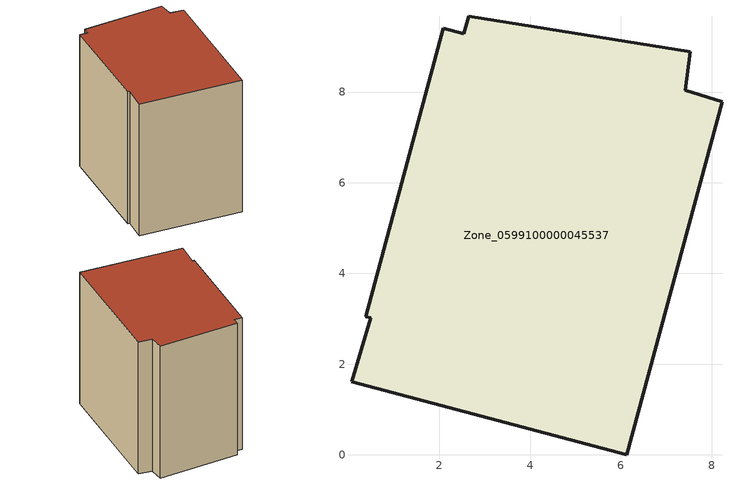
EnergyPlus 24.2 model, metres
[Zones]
Zone_0599100000045537
 floor ground (C_G): 0.38,3.04 2.08,9.41 2.54,9.28 2.65,9.67 7.53,8.89 7.42,8.04 8.23,7.78 6.13,0 0.06,1.61 0.49,3.02 z0
 wall outside (C_F): 2.08,9.41 0.38,3.04 0.49,3.02 0.06,1.61 6.13,0 8.23,7.78 7.42,8.04 7.53,8.89 2.65,9.67 2.54,9.28 2.08,9.41 z0:8.68
 roof outside (C_R): 0.49,3.02 0.06,1.61 6.13,0 8.23,7.78 7.42,8.04 7.53,8.89 2.65,9.67 2.54,9.28 2.08,9.41 0.38,3.04 z8.68
[BUILDING]
Pand.0599100000045537: North Axis=0; Terrain=City; Loads Convergence Tolerance Value=0.04; Temperature Convergence Tolerance Value=0.4; Solar Distribution=FullExterior; Maximum Number of Warmup Days=25; Minimum Number of Warmup Days=1
[Site:Location]
Rotterdam.The.Hague.AP_ZH_NLD Design_Conditions: Latitude=51.96; Longitude=4.45; Time Zone=1; Elevation=-4.5
[SITE:GROUNDTEMPERATURE:BUILDINGSURFACE]
18, 18, 18, 18, 18, 18, 18, 18, 18, 18, 18, 18
[MATERIAL] Thermal Absorptance=0.9; Solar Absorptance=0.7; Visible Absorptance=0.7
Name | Roughness | Thickness | Conductivity | Density | Specific Heat
G.TC.1946-1964 | MediumSmooth | 0.15 | 1 | 540 | 1210
F.TC.1946-1964 | Rough | 0.3 | 0.857143 | 1920 | 840
R.TC.1946-1964 | MediumRough | 0.2 | 0.235294 | 1500 | 1000
[CONSTRUCTION]
C_G: G.TC.1946-1964
C_F: F.TC.1946-1964
C_R: R.TC.1946-1964
[ZONE]
Zone_0599100000045537: Type=1; Multiplier=1; Ceiling Height=Autocalculate; Volume=Autocalculate; Floor Area=autocalculate; Part of Total Floor Area=Yes
[ZONEINFILTRATION:DESIGNFLOWRATE]
Infil_Zone_0599100000045537: Zone or ZoneList or Space or SpaceList=Zone_0599100000045537; Schedule=AlwaysOn; Design Flow Rate Calculation Method=Flow/Area; Flow Rate per Floor Area=0.003; Constant Term Coefficient=1; Temperature Term Coefficient=0; Velocity Term Coefficient=0; Velocity Squared Term Coefficient=0
[HVACTEMPLATE:ZONE:IDEALLOADSAIRSYSTEM]
Zone_0599100000045537: Maximum Heating Supply Air Temperature=50; Minimum Cooling Supply Air Temperature=13; Maximum Heating Supply Air Humidity Ratio=0.0156; Minimum Cooling Supply Air Humidity Ratio=0.0077; Heating Limit=NoLimit; Cooling Limit=NoLimit; Dehumidification Control Type=ConstantSensibleHeatRatio; Cooling Sensible Heat Ratio=0.7; Dehumidification Setpoint=60; Humidification Control Type=None; Humidification Setpoint=30; Outdoor Air Method=None; Outdoor Air Flow Rate per Person=0.00944; Outdoor Air Flow Rate per Zone Floor Area=0; Outdoor Air Flow Rate per Zone=0; Demand Controlled Ventilation Type=None; Outdoor Air Economizer Type=NoEconomizer; Heat Recovery Type=None; Sensible Heat Recovery Effectiveness=0.7; Latent Heat Recovery Effectiveness=0.65
[ZONECONTROL:THERMOSTAT]
ThermostatControl_Zone_0599100000045537: Zone or ZoneList=Zone_0599100000045537; Control Type Schedule=DualSetpointControlType; Control 1=Thermostat_Zone_0599100000045537; Temperature Difference Between Cutout And Setpoint=0
[THERMOSTATSETPOINT:DUALSETPOINT]
Thermostat_Zone_0599100000045537: Heating Setpoint Temperature Schedule=HeatingSetpoint_Zone_0599100000045537; Cooling Setpoint Temperature Schedule=CoolingSetpoint_Zone_0599100000045537
[SCHEDULE:COMPACT]
HeatingSetpoint_Zone_0599100000045537: Through: 12/31, For: AllDays, Until: 24:00, 21
CoolingSetpoint_Zone_0599100000045537: Through: 12/31, For: AllDays, Until: 24:00, 24
DualSetpointControlType: Through: 12/31, For: AllDays, Until: 24:00, 4
AlwaysOn: Through: 12/31, For: AllDays, Until: 24:00, 1
